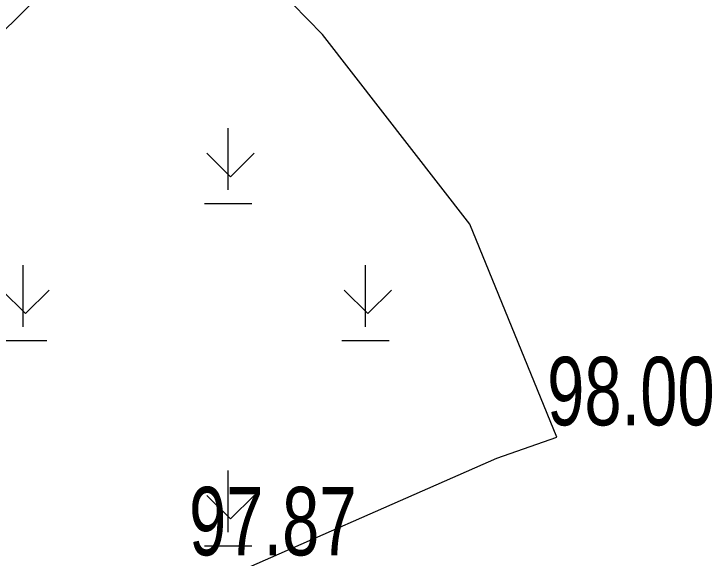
# Model space of a CAD drawing. Header units: metres. Extents: x 431006 to 434411, y 2469261 to 2473208.
# Drawn here: x 432273.47 to 432314.26, y 2471951.29 to 2471983.09 of the extents above; entities that cross this region are included whole.
import ezdxf

# ---------------------------------------------------------------- set-up
doc = ezdxf.new("R2010")
doc.units = ezdxf.units.M
doc.header["$MEASUREMENT"] = 0
for name, color, linetype, lineweight in [('CAO DO', 8, 'Continuous', 18), ('ranh gioi thuc vat-ks', 8, 'RAO_T_VAT', 18), ('thuc vat-ks', 8, 'Continuous', 18)]:
    doc.layers.add(name, color=color, linetype=linetype, lineweight=lineweight)
doc.styles.get("Standard").update_dxf_attribs({"font": 'arial.ttf'})
doc.linetypes.add('RAO_T_VAT', pattern='A,0,[133,ltypeshp.shx,S=0.34,R=0,X=-0.17,Y=0],-2,[133,ltypeshp.shx,S=0.08,R=0,X=0,Y=0],-1.5,[133,ltypeshp.shx,S=0.08,R=0,X=0,Y=0],-1.5,[133,ltypeshp.shx,S=0.08,R=0,X=0,Y=0],-2', length=7)

msp = doc.modelspace()

# ---------------------------------------------------------------- hatches: boundary and pattern name
at = {"layer": 'thuc vat-ks'}
h = msp.add_hatch(dxfattribs=at)
h.set_pattern_fill('222B', color=9, scale=20, style=0, pattern_type=2)
h.set_pattern_definition([(0, (12.62, 4), (0, 20), [2.76, -17.24]), (0, (4.59, 12), (0, 20), [2.76, -17.24]), (90, (14, 4.8), (-20, 1e-15), [3.6, -16.4]), (90, (5.97, 12.8), (-20, 1e-15), [3.6, -16.4]), (45, (14, 4.8), (0, 20.00000619), [1.952, -26.33228]), (45, (5.97, 12.8), (0, 20.00000619), [1.952, -26.33228]), (315, (12.62, 6.18), (20.00000619, 0), [1.952, -26.33228]), (315, (4.59, 14.18), (20.00000619, 0), [1.952, -26.33228])])
h.paths.add_polyline_path([(432235.129, 2471899.846), (432217.39, 2471868.841), (432195.019, 2471836.448), (432192.349, 2471823.526), (432201.914, 2471797.532), (432211.923, 2471794.866), (432223.045, 2471795.977), (432238.838, 2471801.976), (432246.179, 2471806.197), (432248.403, 2471812.862), (432255.672, 2471836.526), (432256.725, 2471854.576), (432259.884, 2471865.441), (432264.796, 2471869.998), (432284.311, 2471877.291), (432289.049, 2471880.971), (432290.102, 2471886.579), (432285.364, 2471897.619), (432286.066, 2471902.176), (432290.628, 2471905.505), (432297.822, 2471906.732), (432310.28, 2471907.433), (432310.631, 2471910.763), (432282.557, 2471920.051), (432270.439, 2471930.439), (432271.843, 2471938.5), (432284.139, 2471949.421), (432301.686, 2471957.132), (432305.195, 2471958.358), (432300.106, 2471970.801), (432291.509, 2471981.895), (432284.49, 2471989.08), (432278.524, 2471987.678), (432266.768, 2471976.112), (432244.332, 2471935.303), (432237.315, 2471919.323)])

# ---------------------------------------------------------------- linework, layer by layer
at = {"layer": 'ranh gioi thuc vat-ks', "color": 9, "lineweight": 0, "ltscale": 3}
msp.add_lwpolyline([(432271.843, 2471938.5), (432284.139, 2471949.421), (432301.686, 2471957.132), (432305.195, 2471958.358), (432300.106, 2471970.801), (432291.509, 2471981.895), (432284.49, 2471989.08), (432278.524, 2471987.678), (432266.768, 2471976.112)], dxfattribs=at)

# ---------------------------------------------------------------- texts
at = {"layer": 'CAO DO', "color": 9, "lineweight": 0, "width": 0.7}
for s, p in [('98.00', (432304.627, 2471959.053, 97.997)), ('97.87', (432283.702, 2471951.452, 97.871))]:
    msp.add_text(s, height=4, dxfattribs=at).set_placement(p)

doc.saveas('drawing.dxf')
